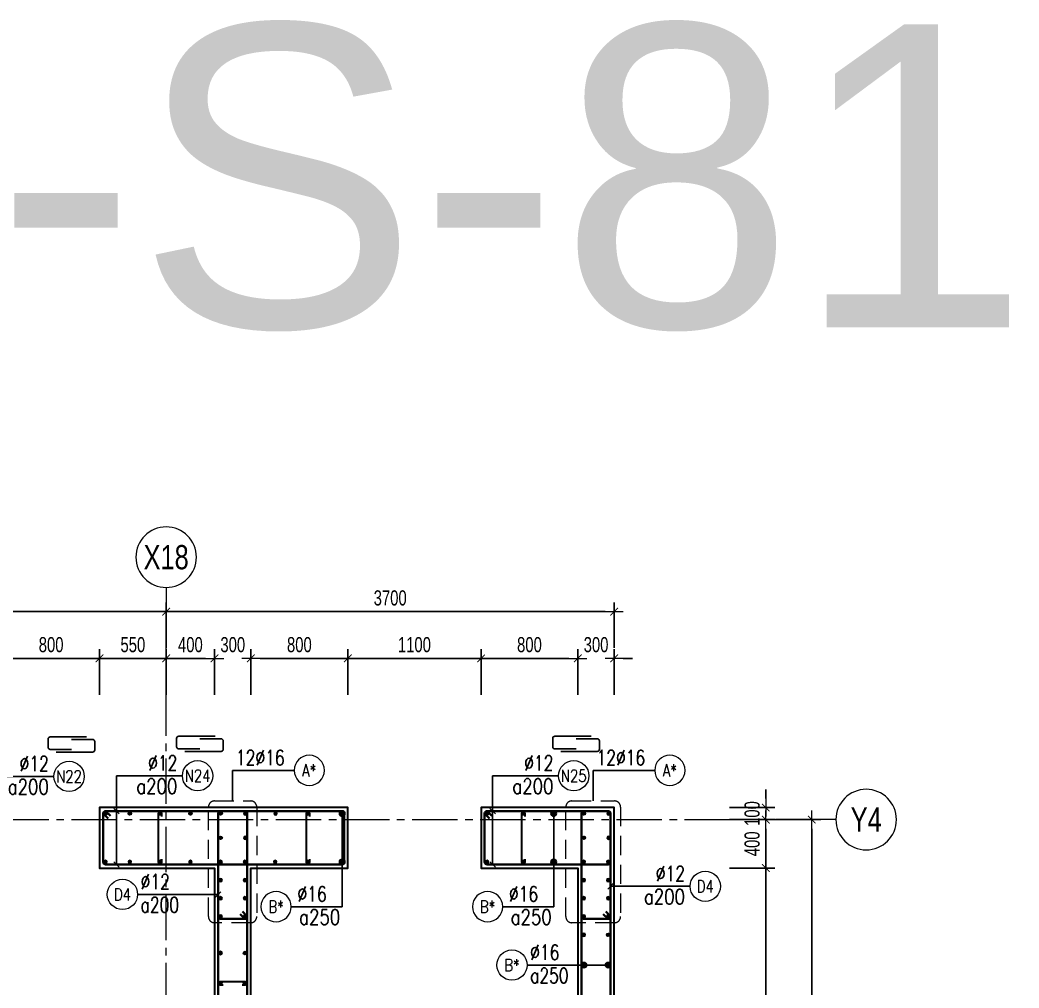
# Model space of a CAD drawing. Header units: millimetres. Extents: x 738475 to 1279438, y -34239 to 156422.
# Drawn here: x 1072451 to 1080701, y 32555 to 40550 of the extents above; entities that cross this region are included whole.
import ezdxf
from ezdxf.enums import TextEntityAlignment as Align

# ---------------------------------------------------------------- set-up
doc = ezdxf.new("R2010")
doc.units = ezdxf.units.MM
doc.header["$MEASUREMENT"] = 0
for name, pattern in [('HIDDEN2', [4.7625, 3.175, -1.5875]), ('HT_Dim Grid$0$CENTER2', [1.125, 0.75, -0.125, 0.125, -0.125]), ('HT_Grid$0$CENTER2', [1.125, 0.75, -0.125, 0.125, -0.125])]:
    doc.linetypes.add(name, pattern=pattern)
doc.layers.get('0').update_dxf_attribs({"lineweight": 20})
doc.layers.get('Defpoints').update_dxf_attribs({"color": 151, "lineweight": 9})
for name, color, linetype, lineweight in [('HT_Dim Grid$0$NDC_S_AXIS', 5, 'HT_Dim Grid$0$CENTER2', 13), ('HT_Dim Grid$0$NDC_S_SYMBOL', 1, 'Continuous', 15), ('HT_Dim Grid$0$NDC_S_TEXT SYMBOL', 7, 'Continuous', 20), ('HT_Grid$0$NDC_S_AXIS', 5, 'HT_Grid$0$CENTER2', 13), ('KC-LEADER', 153, 'Continuous', 18), ('KC-THEP', 6, 'Continuous', 40), ('NDC_S_DIM', 1, 'Continuous', 15), ('NDC_S_ENG TEXT', 2, 'Continuous', 20), ('NDC_S_HIDDEN', 8, 'HIDDEN2', 13), ('NDC_S_LEADER', 1, 'Continuous', 15), ('NDC_S_REBAR', 4, 'Continuous', 35), ('NDC_S_STIRRUP', 4, 'Continuous', 40), ('NDC_S_VN TEXT', 7, 'Continuous', 20), ('NDC_S_WALL', 6, 'Continuous', 35)]:
    doc.layers.add(name, color=color, linetype=linetype, lineweight=lineweight)
doc.layers.add('Leader', color=6, linetype='Continuous')
doc.layers.add('Ligature', color=1, linetype='Continuous')
doc.styles.add('HT_Dim Grid$0$NDC_ANNO', font='', dxfattribs={"width": 0.8})
doc.styles.add('NDC_DIM', font='', dxfattribs={"width": 0.75})
doc.styles.add('NDC_EN TXT', font='romans.shx', dxfattribs={"width": 0.8})
doc.styles.get("Standard").update_dxf_attribs({"font": 'arial.ttf'})
doc.styles.get('HT_Dim Grid$0$NDC_ANNO').set_extended_font_data('Dotum')
doc.styles.get('NDC_DIM').set_extended_font_data('Dotum')
doc.dimstyles.new('NDC_dim_30', dxfattribs={"dimscale": 30, "dimtxt": 2.5, "dimasz": 1.5, "dimexe": 1.5, "dimexo": 2.5, "dimgap": 1, "dimtad": 1, "dimdec": 0, "dimzin": 0, "dimdsep": 46, "dimtxsty": 'NDC_DIM', "dimblk": 'DIMMARK', "dimcen": 0.09, "dimdle": 1.2, "dimclrd": 1, "dimclre": 1, "dimclrt": 3, "dimadec": 0, "dimazin": 0, "dimtfac": 1, "dimtdec": 0, "dimtix": 1, "dimtofl": 0, "dimtmove": 0, "dimatfit": 3, "dimfxl": 6, "dimfxlon": 1, "dimtolj": 1, "dimtzin": 0, "dimarcsym": 0})
doc.dimstyles.new('NDC_dim_50', dxfattribs={"dimscale": 50, "dimtxt": 2.5, "dimasz": 1.5, "dimexe": 1.5, "dimexo": 2.5, "dimgap": 1, "dimtad": 1, "dimdec": 0, "dimzin": 0, "dimdsep": 46, "dimtxsty": 'NDC_DIM', "dimblk": 'DIMMARK', "dimcen": 0.09, "dimdle": 1.2, "dimclrd": 1, "dimclre": 1, "dimclrt": 3, "dimadec": 0, "dimazin": 0, "dimtfac": 1, "dimtdec": 0, "dimtix": 1, "dimtofl": 0, "dimtmove": 0, "dimatfit": 3, "dimfxl": 6, "dimfxlon": 1, "dimtolj": 1, "dimtzin": 0, "dimarcsym": 0})

# ---------------------------------------------------------------- blocks, each defined once
blk = doc.blocks.new('THEP')
at = {"layer": 'KC-LEADER', "color": 6}
blk.add_circle((0, 0), 14, dxfattribs=at)
at = {"layer": 'KC-THEP'}
for p, q in [((-14, 0), (14, 0)), ((9.9, 9.9), (-9.9, -9.9)), ((-9.9, 9.9), (9.9, -9.9)), ((0, 14), (0, -14))]:
    blk.add_line(p, q, dxfattribs=at)
blk = doc.blocks.new('DIMMARK')
at = {"layer": 'NDC_S_DIM', "color": 1}
blk.add_line((-1.5, 0), (1, 0), dxfattribs=at)
at = {"layer": 'NDC_S_DIM', "color": 2, "const_width": 0.1}
blk.add_lwpolyline([(-0.42, -0.42), (0.42, 0.42)], dxfattribs=at)
blk = doc.blocks.new('*U13')
blk.add_circle((-2.5, 0), 2.5)
at = {"layer": 'NDC_S_VN TEXT', "color": 3, "style": 'NDC_EN TXT', "width": 0.75}
blk.add_attdef('DK1', (0.5, 0.85), '', height=2.5, dxfattribs=at)
at = {"layer": 'NDC_S_VN TEXT', "color": 7, "style": 'NDC_EN TXT', "width": 0.8}
blk.add_attdef('SH2', text='', height=2, dxfattribs=at).set_placement((-2.5, 0), align=Align.MIDDLE)
blk = doc.blocks.new('*U10')
blk.add_circle((2.5, 0), 2.5)
at = {"layer": 'NDC_S_VN TEXT', "color": 3, "style": 'NDC_EN TXT'}
for tag, width, p in [('DK2', 0.75, (-0.85, 0.85)), ('KC2', 0.8, (-0.85, -2.97))]:
    blk.add_attdef(tag, text='', height=2.5, dxfattribs=dict(at, width=width)).set_placement(p, align=Align.RIGHT)
at = {"layer": 'NDC_S_VN TEXT', "color": 7, "style": 'NDC_EN TXT', "width": 0.8}
blk.add_attdef('SH3', text='', height=2, dxfattribs=at).set_placement((2.5, 0), align=Align.MIDDLE)
blk = doc.blocks.new('*U11')
blk.add_circle((-2.5, 0), 2.5)
at = {"layer": 'NDC_S_VN TEXT', "color": 3, "style": 'NDC_EN TXT', "width": 0.75}
for tag, p in [('DK1', (0.5, 0.85)), ('KC1', (0.5, -2.97))]:
    blk.add_attdef(tag, p, '', height=2.5, dxfattribs=at)
at = {"layer": 'NDC_S_VN TEXT', "color": 7, "style": 'NDC_EN TXT', "width": 0.8}
blk.add_attdef('SH2', text='', height=2, dxfattribs=at).set_placement((-2.5, 0), align=Align.MIDDLE)
blk = doc.blocks.new('*D829')
at = {"layer": 'Defpoints', "color": 0, "transparency": 16777216}
for p in [(1073658.2, 35663.8), (1073658.2, 34760.7), (1063069.3, 33966.5)]:
    blk.add_point(p, dxfattribs=at)
at = {"layer": 'NDC_S_DIM', "color": 1, "lineweight": -2, "transparency": 16777216}
for p, q in [((1063069.3, 35363.8), (1063069.3, 35738.8)), ((1073658.2, 35363.8), (1073658.2, 35738.8)), ((1063144.3, 35663.8), (1073583.2, 35663.8))]:
    blk.add_line(p, q, dxfattribs=at)
at = {"layer": 'NDC_S_DIM', "color": 1, "lineweight": -2, "transparency": 16777216, "xscale": 75, "yscale": 75, "zscale": 75, "rotation": 180}
blk.add_blockref('DIMMARK', (1063069.3, 35663.8), dxfattribs=at)
at = {"layer": 'NDC_S_DIM', "color": 1, "lineweight": -2, "transparency": 16777216, "xscale": 75, "yscale": 75, "zscale": 75}
blk.add_blockref('DIMMARK', (1073658.2, 35663.8), dxfattribs=at)
at = {"layer": 'NDC_S_DIM', "color": 3, "transparency": 16777216, "insert": (1068363.8, 35776.4), "char_height": 125, "attachment_point": 5, "style": 'NDC_DIM'}
blk.add_mtext('\\A1;10589', dxfattribs=at)
blk = doc.blocks.new('*D830')
at = {"layer": 'Defpoints', "color": 0, "transparency": 16777216}
for p in [(1077358.2, 34046.2), (1078610, 34046.2), (1077358.2, 33946.2)]:
    blk.add_point(p, dxfattribs=at)
at = {"layer": 'NDC_S_DIM', "color": 1, "lineweight": -2, "transparency": 16777216}
for p, q in [((1078610, 34121.2), (1078610, 34196.2)), ((1078310, 34046.2), (1078685, 34046.2)), ((1078310, 33946.2), (1078685, 33946.2)), ((1078610, 33871.2), (1078610, 33796.2))]:
    blk.add_line(p, q, dxfattribs=at)
at = {"layer": 'NDC_S_DIM', "color": 1, "lineweight": -2, "transparency": 16777216, "xscale": 75, "yscale": 75, "zscale": 75}
for p, rotation in [((1078610, 34046.2), 270), ((1078610, 33946.2), 90)]:
    blk.add_blockref('DIMMARK', p, dxfattribs=dict(at, rotation=rotation))
at = {"layer": 'NDC_S_DIM', "color": 3, "transparency": 16777216, "insert": (1078497.4, 33996.2), "char_height": 125, "attachment_point": 5, "rotation": 90, "style": 'NDC_DIM'}
blk.add_mtext('\\A1;100', dxfattribs=at)
blk = doc.blocks.new('*D831')
at = {"layer": 'Defpoints', "color": 0, "transparency": 16777216}
for p in [(1077358.2, 33946.2), (1078989.1, 33946.2), (1077358.2, 24946.2)]:
    blk.add_point(p, dxfattribs=at)
at = {"layer": 'NDC_S_DIM', "color": 1, "lineweight": -2, "transparency": 16777216}
for p, q in [((1078689.1, 33946.2), (1079064.1, 33946.2)), ((1078989.1, 25021.2), (1078989.1, 33871.2)), ((1078689.1, 24946.2), (1079064.1, 24946.2))]:
    blk.add_line(p, q, dxfattribs=at)
at = {"layer": 'NDC_S_DIM', "color": 1, "lineweight": -2, "transparency": 16777216, "xscale": 75, "yscale": 75, "zscale": 75}
for p, rotation in [((1078989.1, 33946.2), 90), ((1078989.1, 24946.2), 270)]:
    blk.add_blockref('DIMMARK', p, dxfattribs=dict(at, rotation=rotation))
at = {"layer": 'NDC_S_DIM', "color": 3, "transparency": 16777216, "insert": (1078876.5, 29446.2), "char_height": 125, "attachment_point": 5, "rotation": 90, "style": 'NDC_DIM'}
blk.add_mtext('\\A1;9000', dxfattribs=at)
blk = doc.blocks.new('A$C72321851')
at = {"layer": 'Ligature'}
for points in [[(-60.9, -129.3), (-60.9, 170.9, -0.414214), (-43.3, 188.5), (25.8, 188.5, -0.414214), (43.4, 170.9), (43.4, -4.3)], [(-39.7, -4.3), (-39.7, -179.5, 0.414214), (-22.1, -197.1), (47, -197.1, 0.414214), (64.6, -179.5), (64.6, 120.7)]]:
    blk.add_lwpolyline(points, format="xyb", dxfattribs=at)
blk = doc.blocks.new('*D837')
at = {"layer": 'Defpoints', "color": 0, "ltscale": 200, "transparency": 16777216}
for p in [(1073108.2, 35277.9), (1072308.2, 33546.2), (1073108.2, 33546.2)]:
    blk.add_point(p, dxfattribs=at)
at = {"layer": 'NDC_S_DIM', "color": 1, "lineweight": -2, "ltscale": 200, "transparency": 16777216}
for p, q in [((1072308.2, 34977.9), (1072308.2, 35352.9)), ((1073108.2, 34977.9), (1073108.2, 35352.9)), ((1072383.2, 35277.9), (1073033.2, 35277.9))]:
    blk.add_line(p, q, dxfattribs=at)
at = {"layer": 'NDC_S_DIM', "color": 1, "lineweight": -2, "ltscale": 200, "transparency": 16777216, "xscale": 75, "yscale": 75, "zscale": 75, "rotation": 180}
blk.add_blockref('DIMMARK', (1072308.2, 35277.9), dxfattribs=at)
at = {"layer": 'NDC_S_DIM', "color": 1, "lineweight": -2, "ltscale": 200, "transparency": 16777216, "xscale": 75, "yscale": 75, "zscale": 75}
blk.add_blockref('DIMMARK', (1073108.2, 35277.9), dxfattribs=at)
at = {"layer": 'NDC_S_DIM', "color": 3, "ltscale": 200, "transparency": 16777216, "insert": (1072708.2, 35390.5), "char_height": 125, "attachment_point": 5, "style": 'NDC_DIM'}
blk.add_mtext('\\A1;800', dxfattribs=at)
blk = doc.blocks.new('*D838')
at = {"layer": 'Defpoints', "color": 0, "ltscale": 200, "transparency": 16777216}
for p in [(1074358.2, 35277.9), (1074058.2, 33546.2), (1074358.2, 33546.2)]:
    blk.add_point(p, dxfattribs=at)
at = {"layer": 'NDC_S_DIM', "color": 1, "lineweight": -2, "ltscale": 200, "transparency": 16777216}
for p, q in [((1074058.2, 34977.9), (1074058.2, 35352.9)), ((1074358.2, 34977.9), (1074358.2, 35352.9)), ((1073983.2, 35277.9), (1073908.2, 35277.9)), ((1074433.2, 35277.9), (1074508.2, 35277.9))]:
    blk.add_line(p, q, dxfattribs=at)
at = {"layer": 'NDC_S_DIM', "color": 1, "lineweight": -2, "ltscale": 200, "transparency": 16777216, "xscale": 75, "yscale": 75, "zscale": 75}
blk.add_blockref('DIMMARK', (1074058.2, 35277.9), dxfattribs=at)
at = {"layer": 'NDC_S_DIM', "color": 1, "lineweight": -2, "ltscale": 200, "transparency": 16777216, "xscale": 75, "yscale": 75, "zscale": 75, "rotation": 180}
blk.add_blockref('DIMMARK', (1074358.2, 35277.9), dxfattribs=at)
at = {"layer": 'NDC_S_DIM', "color": 3, "ltscale": 200, "transparency": 16777216, "insert": (1074208.2, 35390.5), "char_height": 125, "attachment_point": 5, "style": 'NDC_DIM'}
blk.add_mtext('\\A1;300', dxfattribs=at)
blk = doc.blocks.new('*D839')
at = {"layer": 'Defpoints', "color": 0, "ltscale": 200, "transparency": 16777216}
for p in [(1075158.2, 35277.9), (1074358.2, 33546.2), (1075158.2, 33546.2)]:
    blk.add_point(p, dxfattribs=at)
at = {"layer": 'NDC_S_DIM', "color": 1, "lineweight": -2, "ltscale": 200, "transparency": 16777216}
for p, q in [((1074358.2, 34977.9), (1074358.2, 35352.9)), ((1075158.2, 34977.9), (1075158.2, 35352.9)), ((1074433.2, 35277.9), (1075083.2, 35277.9))]:
    blk.add_line(p, q, dxfattribs=at)
at = {"layer": 'NDC_S_DIM', "color": 1, "lineweight": -2, "ltscale": 200, "transparency": 16777216, "xscale": 75, "yscale": 75, "zscale": 75, "rotation": 180}
blk.add_blockref('DIMMARK', (1074358.2, 35277.9), dxfattribs=at)
at = {"layer": 'NDC_S_DIM', "color": 1, "lineweight": -2, "ltscale": 200, "transparency": 16777216, "xscale": 75, "yscale": 75, "zscale": 75}
blk.add_blockref('DIMMARK', (1075158.2, 35277.9), dxfattribs=at)
at = {"layer": 'NDC_S_DIM', "color": 3, "ltscale": 200, "transparency": 16777216, "insert": (1074758.2, 35390.5), "char_height": 125, "attachment_point": 5, "style": 'NDC_DIM'}
blk.add_mtext('\\A1;800', dxfattribs=at)
blk = doc.blocks.new('*D840')
at = {"layer": 'Defpoints', "color": 0, "ltscale": 200, "transparency": 16777216}
for p in [(1076258.2, 35277.9), (1075158.2, 33546.2), (1076258.2, 33546.2)]:
    blk.add_point(p, dxfattribs=at)
at = {"layer": 'NDC_S_DIM', "color": 1, "lineweight": -2, "ltscale": 200, "transparency": 16777216}
for p, q in [((1075158.2, 34977.9), (1075158.2, 35352.9)), ((1076258.2, 34977.9), (1076258.2, 35352.9)), ((1075233.2, 35277.9), (1076183.2, 35277.9))]:
    blk.add_line(p, q, dxfattribs=at)
at = {"layer": 'NDC_S_DIM', "color": 1, "lineweight": -2, "ltscale": 200, "transparency": 16777216, "xscale": 75, "yscale": 75, "zscale": 75, "rotation": 180}
blk.add_blockref('DIMMARK', (1075158.2, 35277.9), dxfattribs=at)
at = {"layer": 'NDC_S_DIM', "color": 1, "lineweight": -2, "ltscale": 200, "transparency": 16777216, "xscale": 75, "yscale": 75, "zscale": 75}
blk.add_blockref('DIMMARK', (1076258.2, 35277.9), dxfattribs=at)
at = {"layer": 'NDC_S_DIM', "color": 3, "ltscale": 200, "transparency": 16777216, "insert": (1075708.2, 35390.5), "char_height": 125, "attachment_point": 5, "style": 'NDC_DIM'}
blk.add_mtext('\\A1;1100', dxfattribs=at)
blk = doc.blocks.new('*D841')
at = {"layer": 'Defpoints', "color": 0, "ltscale": 200, "transparency": 16777216}
for p in [(1077058.2, 35277.9), (1076258.2, 33546.2), (1077058.2, 33546.2)]:
    blk.add_point(p, dxfattribs=at)
at = {"layer": 'NDC_S_DIM', "color": 1, "lineweight": -2, "ltscale": 200, "transparency": 16777216}
for p, q in [((1076258.2, 34977.9), (1076258.2, 35352.9)), ((1077058.2, 34977.9), (1077058.2, 35352.9)), ((1076333.2, 35277.9), (1076983.2, 35277.9))]:
    blk.add_line(p, q, dxfattribs=at)
at = {"layer": 'NDC_S_DIM', "color": 1, "lineweight": -2, "ltscale": 200, "transparency": 16777216, "xscale": 75, "yscale": 75, "zscale": 75, "rotation": 180}
blk.add_blockref('DIMMARK', (1076258.2, 35277.9), dxfattribs=at)
at = {"layer": 'NDC_S_DIM', "color": 1, "lineweight": -2, "ltscale": 200, "transparency": 16777216, "xscale": 75, "yscale": 75, "zscale": 75}
blk.add_blockref('DIMMARK', (1077058.2, 35277.9), dxfattribs=at)
at = {"layer": 'NDC_S_DIM', "color": 3, "ltscale": 200, "transparency": 16777216, "insert": (1076658.2, 35390.5), "char_height": 125, "attachment_point": 5, "style": 'NDC_DIM'}
blk.add_mtext('\\A1;800', dxfattribs=at)
blk = doc.blocks.new('*D842')
at = {"layer": 'Defpoints', "color": 0, "ltscale": 200, "transparency": 16777216}
for p in [(1077358.2, 35277.9), (1077058.2, 33546.2), (1077358.2, 33546.2)]:
    blk.add_point(p, dxfattribs=at)
at = {"layer": 'NDC_S_DIM', "color": 1, "lineweight": -2, "ltscale": 200, "transparency": 16777216}
for p, q in [((1077058.2, 34977.9), (1077058.2, 35352.9)), ((1077358.2, 34977.9), (1077358.2, 35352.9)), ((1076983.2, 35277.9), (1076908.2, 35277.9)), ((1077433.2, 35277.9), (1077508.2, 35277.9))]:
    blk.add_line(p, q, dxfattribs=at)
at = {"layer": 'NDC_S_DIM', "color": 1, "lineweight": -2, "ltscale": 200, "transparency": 16777216, "xscale": 75, "yscale": 75, "zscale": 75}
blk.add_blockref('DIMMARK', (1077058.2, 35277.9), dxfattribs=at)
at = {"layer": 'NDC_S_DIM', "color": 1, "lineweight": -2, "ltscale": 200, "transparency": 16777216, "xscale": 75, "yscale": 75, "zscale": 75, "rotation": 180}
blk.add_blockref('DIMMARK', (1077358.2, 35277.9), dxfattribs=at)
at = {"layer": 'NDC_S_DIM', "color": 3, "ltscale": 200, "transparency": 16777216, "insert": (1077208.2, 35390.5), "char_height": 125, "attachment_point": 5, "style": 'NDC_DIM'}
blk.add_mtext('\\A1;300', dxfattribs=at)
blk = doc.blocks.new('*U20')
at = {"layer": 'HT_Dim Grid$0$NDC_S_SYMBOL'}
blk.add_line((5, 0), (9, 0), dxfattribs=at)
blk.add_circle((0, 0), 5, dxfattribs=at)
at = {"layer": 'HT_Dim Grid$0$NDC_S_TEXT SYMBOL', "color": 7, "style": 'HT_Dim Grid$0$NDC_ANNO', "width": 0.8}
blk.add_attdef('GRID', text='', height=4, rotation=270, dxfattribs=at).set_placement((0, 0), align=Align.MIDDLE)
blk = doc.blocks.new('*D851')
at = {"layer": 'Defpoints', "color": 0, "ltscale": 200, "transparency": 16777216}
for p in [(1077358.2, 33946.2), (1077058.2, 33546.2), (1078610, 33546.2)]:
    blk.add_point(p, dxfattribs=at)
at = {"layer": 'NDC_S_DIM', "color": 1, "lineweight": -2, "ltscale": 200, "transparency": 16777216}
for p, q in [((1078310, 33946.2), (1078685, 33946.2)), ((1078610, 33871.2), (1078610, 33621.2)), ((1078310, 33546.2), (1078685, 33546.2))]:
    blk.add_line(p, q, dxfattribs=at)
at = {"layer": 'NDC_S_DIM', "color": 1, "lineweight": -2, "ltscale": 200, "transparency": 16777216, "xscale": 75, "yscale": 75, "zscale": 75}
for p, rotation in [((1078610, 33946.2), 90), ((1078610, 33546.2), 270)]:
    blk.add_blockref('DIMMARK', p, dxfattribs=dict(at, rotation=rotation))
at = {"layer": 'NDC_S_DIM', "color": 3, "ltscale": 200, "transparency": 16777216, "insert": (1078497.4, 33746.2), "char_height": 125, "attachment_point": 5, "rotation": 90, "style": 'NDC_DIM'}
blk.add_mtext('\\A1;400', dxfattribs=at)
blk = doc.blocks.new('*D852')
at = {"layer": 'Defpoints', "color": 0, "ltscale": 200, "transparency": 16777216}
for p in [(1077058.2, 33546.2), (1077058.2, 31046.2), (1078610, 31046.2)]:
    blk.add_point(p, dxfattribs=at)
at = {"layer": 'NDC_S_DIM', "color": 1, "lineweight": -2, "ltscale": 200, "transparency": 16777216}
for p, q in [((1078310, 33546.2), (1078685, 33546.2)), ((1078610, 33471.2), (1078610, 31121.2)), ((1078310, 31046.2), (1078685, 31046.2))]:
    blk.add_line(p, q, dxfattribs=at)
at = {"layer": 'NDC_S_DIM', "color": 1, "lineweight": -2, "ltscale": 200, "transparency": 16777216, "xscale": 75, "yscale": 75, "zscale": 75}
for p, rotation in [((1078610, 33546.2), 90), ((1078610, 31046.2), 270)]:
    blk.add_blockref('DIMMARK', p, dxfattribs=dict(at, rotation=rotation))
at = {"layer": 'NDC_S_DIM', "color": 3, "ltscale": 200, "transparency": 16777216, "insert": (1078497.4, 32296.2), "char_height": 125, "attachment_point": 5, "rotation": 90, "style": 'NDC_DIM'}
blk.add_mtext('\\A1;2500', dxfattribs=at)
blk = doc.blocks.new('*U19')
at = {"layer": 'HT_Dim Grid$0$NDC_S_SYMBOL'}
blk.add_line((0, 5), (0, 9), dxfattribs=at)
blk.add_circle((0, 0), 5, dxfattribs=at)
at = {"layer": 'HT_Dim Grid$0$NDC_S_TEXT SYMBOL', "color": 7, "style": 'HT_Dim Grid$0$NDC_ANNO', "width": 0.8}
blk.add_attdef('GRID', text='', height=4, dxfattribs=at).set_placement((0, 0), align=Align.MIDDLE)
blk = doc.blocks.new('*D857')
at = {"layer": 'Defpoints', "color": 0, "ltscale": 200, "transparency": 16777216}
for p in [(1077358.2, 35663.8), (1073658.2, 34760.7), (1077358.2, 33880.2)]:
    blk.add_point(p, dxfattribs=at)
at = {"layer": 'NDC_S_DIM', "color": 1, "lineweight": -2, "ltscale": 200, "transparency": 16777216}
for p, q in [((1073658.2, 35363.8), (1073658.2, 35738.8)), ((1077358.2, 35363.8), (1077358.2, 35738.8)), ((1073733.2, 35663.8), (1077283.2, 35663.8))]:
    blk.add_line(p, q, dxfattribs=at)
at = {"layer": 'NDC_S_DIM', "color": 1, "lineweight": -2, "ltscale": 200, "transparency": 16777216, "xscale": 75, "yscale": 75, "zscale": 75, "rotation": 180}
blk.add_blockref('DIMMARK', (1073658.2, 35663.8), dxfattribs=at)
at = {"layer": 'NDC_S_DIM', "color": 1, "lineweight": -2, "ltscale": 200, "transparency": 16777216, "xscale": 75, "yscale": 75, "zscale": 75}
blk.add_blockref('DIMMARK', (1077358.2, 35663.8), dxfattribs=at)
at = {"layer": 'NDC_S_DIM', "color": 3, "ltscale": 200, "transparency": 16777216, "insert": (1075508.2, 35776.4), "char_height": 125, "attachment_point": 5, "style": 'NDC_DIM'}
blk.add_mtext('\\A1;3700', dxfattribs=at)
blk = doc.blocks.new('*D858')
at = {"layer": 'Defpoints', "color": 0, "ltscale": 200, "transparency": 16777216}
for p in [(1073658.2, 35277.9), (1073658.2, 34760.7), (1073108.2, 33546.2)]:
    blk.add_point(p, dxfattribs=at)
at = {"layer": 'NDC_S_DIM', "color": 1, "lineweight": -2, "ltscale": 200, "transparency": 16777216}
for p, q in [((1073108.2, 34977.9), (1073108.2, 35352.9)), ((1073658.2, 34977.9), (1073658.2, 35352.9)), ((1073183.2, 35277.9), (1073583.2, 35277.9))]:
    blk.add_line(p, q, dxfattribs=at)
at = {"layer": 'NDC_S_DIM', "color": 1, "lineweight": -2, "ltscale": 200, "transparency": 16777216, "xscale": 75, "yscale": 75, "zscale": 75, "rotation": 180}
blk.add_blockref('DIMMARK', (1073108.2, 35277.9), dxfattribs=at)
at = {"layer": 'NDC_S_DIM', "color": 1, "lineweight": -2, "ltscale": 200, "transparency": 16777216, "xscale": 75, "yscale": 75, "zscale": 75}
blk.add_blockref('DIMMARK', (1073658.2, 35277.9), dxfattribs=at)
at = {"layer": 'NDC_S_DIM', "color": 3, "ltscale": 200, "transparency": 16777216, "insert": (1073383.2, 35390.5), "char_height": 125, "attachment_point": 5, "style": 'NDC_DIM'}
blk.add_mtext('\\A1;550', dxfattribs=at)
blk = doc.blocks.new('*D859')
at = {"layer": 'Defpoints', "color": 0, "ltscale": 200, "transparency": 16777216}
for p in [(1074058.2, 35277.9), (1074058.2, 34985.2), (1073658.2, 34760.7)]:
    blk.add_point(p, dxfattribs=at)
at = {"layer": 'NDC_S_DIM', "color": 1, "lineweight": -2, "ltscale": 200, "transparency": 16777216}
for p, q in [((1073658.2, 34977.9), (1073658.2, 35352.9)), ((1074058.2, 35110.2), (1074058.2, 35352.9)), ((1073733.2, 35277.9), (1073983.2, 35277.9))]:
    blk.add_line(p, q, dxfattribs=at)
at = {"layer": 'NDC_S_DIM', "color": 1, "lineweight": -2, "ltscale": 200, "transparency": 16777216, "xscale": 75, "yscale": 75, "zscale": 75, "rotation": 180}
blk.add_blockref('DIMMARK', (1073658.2, 35277.9), dxfattribs=at)
at = {"layer": 'NDC_S_DIM', "color": 1, "lineweight": -2, "ltscale": 200, "transparency": 16777216, "xscale": 75, "yscale": 75, "zscale": 75}
blk.add_blockref('DIMMARK', (1074058.2, 35277.9), dxfattribs=at)
at = {"layer": 'NDC_S_DIM', "color": 3, "ltscale": 200, "transparency": 16777216, "insert": (1073858.2, 35390.5), "char_height": 125, "attachment_point": 5, "style": 'NDC_DIM'}
blk.add_mtext('\\A1;400', dxfattribs=at)

msp = doc.modelspace()

# ---------------------------------------------------------------- linework, layer by layer
at = {"layer": 'HT_Grid$0$NDC_S_AXIS', "ltscale": 500}
for p, q in [((1073658.224, 23387.674), (1073658.224, 35663.788)), ((1061064.426, 33946.245), (1078989.134, 33946.245))]:
    msp.add_line(p, q, dxfattribs=at)
at = {"layer": 'NDC_S_HIDDEN', "ltscale": 50}
for points in [[(1074057.064, 34100.073), (1074356.664, 34100.073, -0.41421356), (1074406.664, 34050.073), (1074406.664, 33144.847, -0.41421356), (1074356.664, 33094.847), (1074057.064, 33094.847, -0.41421356), (1074007.064, 33144.847), (1074007.064, 34050.073, -0.41421356)], [(1077008.224, 34100.073), (1077360.876, 34100.073, -0.41421356), (1077410.876, 34050.073), (1077410.876, 33144.847, -0.41421356), (1077360.876, 33094.847), (1077008.224, 33094.847, -0.41421356), (1076958.224, 33144.847), (1076958.224, 34050.073, -0.41421356)]]:
    msp.add_lwpolyline(points, format="xyb", close=True, dxfattribs=at)
at = {"layer": 'NDC_S_REBAR'}
for points in [[(1073622.914, 33970.7), (1073622.914, 33995.7, 1), (1073592.914, 33995.7), (1073592.914, 33595.7, 1), (1073622.914, 33595.7), (1073622.914, 33620.7)], [(1074843.84, 33970.7), (1074843.84, 33995.7, 1), (1074813.84, 33995.7), (1074813.84, 33595.7, 1), (1074843.84, 33595.7), (1074843.84, 33620.7)], [(1076622.914, 33970.7), (1076622.914, 33995.7, 1), (1076592.914, 33995.7), (1076592.914, 33595.7, 1), (1076622.914, 33595.7), (1076622.914, 33620.7)], [(1074129.651, 32579.699), (1074104.651, 32579.699, -1), (1074104.651, 32609.699), (1074311.675, 32609.699, -1), (1074311.675, 32579.699), (1074286.675, 32579.699)]]:
    msp.add_lwpolyline(points, format="xyb", dxfattribs=at)
at = {"layer": 'NDC_S_STIRRUP'}
for points in [[(1073198.224, 33976.245), (1073158.224, 34016.245, 0.41421356), (1073138.224, 33996.245), (1073138.224, 33596.245, 0.41421356), (1073158.224, 33576.245), (1075108.224, 33576.245, 0.41421356), (1075128.224, 33596.245), (1075128.224, 33996.245, 0.41421356), (1075108.224, 34016.245), (1073158.224, 34016.245, 0.41421356), (1073138.224, 33996.245), (1073178.224, 33956.245)], [(1074288.224, 24936.245), (1074328.224, 24896.245, -0.41421356), (1074308.224, 24876.245), (1074108.224, 24876.245, -0.41421356), (1074088.224, 24896.245), (1074088.224, 33996.245, -0.41421356), (1074108.224, 34016.245), (1074308.224, 34016.245, -0.41421356), (1074328.224, 33996.245), (1074328.224, 24896.245, -0.41421356), (1074308.224, 24876.245), (1074268.224, 24916.245)], [(1074288.335, 33186.245), (1074328.335, 33146.245, -0.41421356), (1074308.335, 33126.245), (1074108.335, 33126.245, -0.41421356), (1074088.335, 33146.245), (1074088.224, 33996.245, -0.41421356), (1074108.224, 34016.245), (1074308.224, 34016.245, -0.41421356), (1074328.224, 33996.245), (1074328.335, 33146.245, -0.41421356), (1074308.335, 33126.245), (1074268.335, 33166.245)], [(1076348.224, 33976.245), (1076308.224, 34016.245, 0.41421356), (1076288.224, 33996.245), (1076288.224, 33596.245, 0.41421356), (1076308.224, 33576.245), (1077308.224, 33576.245, 0.41421356), (1077328.224, 33596.245), (1077328.224, 33996.245, 0.41421356), (1077308.224, 34016.245), (1076308.224, 34016.245, 0.41421356), (1076288.224, 33996.245), (1076328.224, 33956.245)], [(1077288.224, 30186.245), (1077328.224, 30146.245, -0.41421356), (1077308.224, 30126.245), (1077108.224, 30126.245, -0.41421356), (1077088.224, 30146.245), (1077088.224, 33996.245, -0.41421356), (1077108.224, 34016.245), (1077308.224, 34016.245, -0.41421356), (1077328.224, 33996.245), (1077328.224, 30146.245, -0.41421356), (1077308.224, 30126.245), (1077268.224, 30166.245)], [(1077288.335, 33186.245), (1077328.335, 33146.245, -0.41421356), (1077308.335, 33126.245), (1077108.335, 33126.245, -0.41421356), (1077088.335, 33146.245), (1077088.224, 33996.245, -0.41421356), (1077108.224, 34016.245), (1077308.224, 34016.245, -0.41421356), (1077328.224, 33996.245), (1077328.335, 33146.245, -0.41421356), (1077308.335, 33126.245), (1077268.335, 33166.245)]]:
    msp.add_lwpolyline(points, format="xyb", dxfattribs=at)
at = {"layer": 'NDC_S_WALL'}
msp.add_lwpolyline([(1069758.224, 24846.245), (1077358.224, 24846.245), (1077358.224, 25996.245), (1077058.224, 25996.245), (1077058.224, 25346.245), (1074358.224, 25346.245), (1074358.224, 30746.245), (1077058.224, 30746.245), (1077058.224, 30096.245), (1077358.224, 30096.245), (1077358.224, 34046.245), (1076258.224, 34046.245), (1076258.224, 33546.245), (1077058.224, 33546.245), (1077058.224, 31046.245), (1074358.224, 31046.245), (1074358.224, 33546.245), (1075158.224, 33546.245), (1075158.224, 34046.245), (1073108.224, 34046.245), (1073108.224, 33546.245), (1074058.224, 33546.245), (1074058.224, 31646.245), (1071258.224, 31646.245)], dxfattribs=at)

# ---------------------------------------------------------------- block references
at = {"layer": 'HT_Dim Grid$0$NDC_S_AXIS'}
ref = msp.add_blockref('*U19', (1073658.224, 36113.788), dxfattribs=dict(at, xscale=-50, yscale=50, zscale=50, rotation=180))
ref.add_attrib('GRID', 'X18', dxfattribs={"layer": 'HT_Dim Grid$0$NDC_S_TEXT SYMBOL', "color": 7, "height": 200, "style": 'HT_Dim Grid$0$NDC_ANNO', "width": 0.8}).set_placement((1073658.224, 36113.788), align=Align.MIDDLE)
ref = msp.add_blockref('*U20', (1079439.134, 33946.245), dxfattribs=dict(at, xscale=-50, yscale=50, zscale=50))
ref.add_attrib('GRID', 'Y4', dxfattribs={"layer": 'HT_Dim Grid$0$NDC_S_TEXT SYMBOL', "color": 7, "height": 200, "style": 'HT_Dim Grid$0$NDC_ANNO', "width": 0.8}).set_placement((1079439.134, 33946.245), align=Align.MIDDLE)
at = {"layer": 'KC-THEP'}
for p, rotation in [((1073158.224, 33996.245), 9.668564436380946), ((1073358.224, 33996.245), 9.668564436380946), ((1073608.224, 33996.245), 9.668564436380946), ((1073858.224, 33996.245), 9.668564436380946), ((1074108.224, 33996.245), 9.668564436380946), ((1076308.224, 33996.245), 9.668564436380946), ((1076608.224, 33996.245), 9.668564436380946), ((1076858.224, 33996.245), 9.668564436380946), ((1077108.224, 33996.245), 9.668564436380946), ((1074108.224, 33795.854), 9.668564436380946), ((1077108.224, 33796.245), 9.668564436380946), ((1077308.196, 32994.398), 9.66856443638095), ((1074308.196, 32844.398), 9.66856443638095), ((1077308.196, 32744.398), 9.66856443638095), ((1074308.196, 32594.398), 9.66856443638095)]:
    msp.add_blockref('THEP', p, dxfattribs=dict(at, rotation=rotation))
at = {"layer": 'KC-THEP', "xscale": -1, "rotation": 170.331435563619}
for p in [(1074311.736, 33996.245), (1074561.736, 33996.245), (1074829.151, 33996.245), (1075111.736, 33996.245), (1077311.736, 33996.245), (1074311.736, 33795.854), (1077311.736, 33796.245), (1073158.224, 33596.245), (1073358.224, 33596.245), (1073608.224, 33596.245), (1073858.224, 33596.245), (1074108.224, 33596.245), (1074308.224, 33596.245), (1074558.224, 33596.245), (1074825.639, 33596.245), (1075108.224, 33596.245), (1076308.224, 33596.245), (1076608.224, 33596.245), (1076858.224, 33596.245), (1077108.224, 33596.245), (1077308.224, 33596.245), (1074108.224, 33446.245), (1074308.224, 33446.245), (1077108.224, 33446.245), (1077308.224, 33446.245), (1074108.224, 33296.245), (1074308.224, 33296.245), (1077108.224, 33296.245), (1077308.224, 33296.245), (1074108.224, 33146.245), (1074308.224, 33146.245), (1077108.224, 33146.245), (1077308.224, 33146.245), (1077108.224, 32994.699), (1074108.224, 32844.699), (1077108.224, 32744.699), (1074108.224, 32594.699)]:
    msp.add_blockref('THEP', p, dxfattribs=at)
at = {"layer": 'Leader', "xscale": -1, "rotation": 270.0000000000001}
for p in [(1072880.033, 34565.072), (1073941.407, 34570.206), (1077047.373, 34570.206)]:
    msp.add_blockref('A$C72321851', p, dxfattribs=at)
at = {"layer": 'NDC_S_VN TEXT'}
ref = msp.add_blockref('*U13', (1074715.098, 34352.795), dxfattribs=dict(at, xscale=-50, yscale=50, zscale=50))
ref.add_attrib('SH2', 'A*', dxfattribs={"color": 7, "height": 100, "style": 'NDC_EN TXT', "width": 0.8}).set_placement((1074840.098, 34352.795), align=Align.MIDDLE)
ref.add_attrib('DK1', '12%%C16', (1074234.741, 34395.07), dxfattribs={"color": 3, "height": 125, "style": 'NDC_EN TXT', "width": 0.75})
ref = msp.add_blockref('*U13', (1077692.785, 34352.795), dxfattribs=dict(at, xscale=-50, yscale=50, zscale=50))
ref.add_attrib('SH2', 'A*', dxfattribs={"color": 7, "height": 100, "style": 'NDC_EN TXT', "width": 0.8}).set_placement((1077817.785, 34352.795), align=Align.MIDDLE)
ref.add_attrib('DK1', '12%%C16', (1077212.427, 34395.07), dxfattribs={"color": 3, "height": 125, "style": 'NDC_EN TXT', "width": 0.75})
at = {"layer": 'NDC_S_VN TEXT', "xscale": 50, "yscale": 50, "zscale": 50}
for name, p, values in [('*U10', (1072731.454, 34303.02), {'SH3': 'N22', 'DK2': '%%C12', 'KC2': 'a200'}), ('*U10', (1073792.829, 34308.154), {'SH3': 'N24', 'DK2': '%%C12', 'KC2': 'a200'}), ('*U10', (1076898.795, 34308.154), {'SH3': 'N25', 'DK2': '%%C12', 'KC2': 'a200'}), ('*U11', (1073422.374, 33328.388), {'SH2': 'D4', 'DK1': '%%C12', 'KC1': 'a200'}), ('*U10', (1077984.978, 33395.129), {'SH3': 'D4', 'DK2': '%%C12', 'KC2': 'a200'}), ('*U11', (1076638.98, 32744.488), {'SH2': 'B*', 'DK1': '%%C16', 'KC1': 'a250'})]:
    msp.add_blockref(name, p, dxfattribs=at).add_auto_attribs(values)
at = {"layer": 'NDC_S_VN TEXT'}
ref = msp.add_blockref('*U10', (1074691.125, 33227.002), dxfattribs=dict(at, xscale=-50, yscale=50, zscale=50))
ref.add_attrib('SH3', 'B*', dxfattribs={"color": 7, "height": 100, "style": 'NDC_EN TXT', "width": 0.8}).set_placement((1074566.125, 33227.002), align=Align.MIDDLE)
ref.add_attrib('DK2', '%%C16', dxfattribs={"color": 3, "height": 125, "style": 'NDC_EN TXT', "width": 0.75}).set_placement((1074983.625, 33269.277), align=Align.RIGHT)
ref.add_attrib('KC2', 'a250', dxfattribs={"color": 3, "height": 125, "style": 'NDC_EN TXT', "width": 0.8}).set_placement((1075095.53, 33078.375), align=Align.RIGHT)
ref = msp.add_blockref('*U10', (1076437.613, 33227.002), dxfattribs=dict(at, xscale=-50, yscale=50, zscale=50))
ref.add_attrib('SH3', 'B*', dxfattribs={"color": 7, "height": 100, "style": 'NDC_EN TXT', "width": 0.8}).set_placement((1076312.613, 33227.002), align=Align.MIDDLE)
ref.add_attrib('DK2', '%%C16', dxfattribs={"color": 3, "height": 125, "style": 'NDC_EN TXT', "width": 0.75}).set_placement((1076730.113, 33269.277), align=Align.RIGHT)
ref.add_attrib('KC2', 'a250', dxfattribs={"color": 3, "height": 125, "style": 'NDC_EN TXT', "width": 0.8}).set_placement((1076842.017, 33078.375), align=Align.RIGHT)

# ---------------------------------------------------------------- texts
at = {"layer": 'NDC_S_ENG TEXT'}
msp.add_text('PD-S-81.10', height=2500, dxfattribs=at).set_placement((1067398.317, 38013.219))

# ---------------------------------------------------------------- dimensions: what is measured, and where the dimension line sits
at = {"layer": 'NDC_S_DIM'}
dim = msp.add_linear_dim(base=(1073658.224, 35663.788), p1=(1063069.313, 33966.517), p2=(1073658.224, 34760.729), dimstyle='NDC_dim_50', dxfattribs=at)
dim.commit()
dim.dimension.update_dxf_attribs({"geometry": '*D829', "text_midpoint": (1068363.769, 35776.373)})
at = {"layer": 'NDC_S_DIM', "ltscale": 200}
for base, p1, p2, picture, middle in [((1077358.224, 35663.788), (1073658.224, 34760.729), (1077358.224, 33880.236), '*D857', (1075508.224, 35776.373)), ((1073108.224, 35277.92), (1072308.224, 33546.245), (1073108.224, 33546.245), '*D837', (1072708.224, 35390.505)), ((1073658.224, 35277.92), (1073108.224, 33546.245), (1073658.224, 34760.729), '*D858', (1073383.224, 35390.505)), ((1074058.224, 35277.92), (1073658.224, 34760.729), (1074058.224, 34985.17), '*D859', (1073858.224, 35390.505)), ((1074358.224, 35277.92), (1074058.224, 33546.245), (1074358.224, 33546.245), '*D838', (1074208.224, 35390.505)), ((1075158.224, 35277.92), (1074358.224, 33546.245), (1075158.224, 33546.245), '*D839', (1074758.224, 35390.505)), ((1076258.224, 35277.92), (1075158.224, 33546.245), (1076258.224, 33546.245), '*D840', (1075708.224, 35390.505)), ((1077058.224, 35277.92), (1076258.224, 33546.245), (1077058.224, 33546.245), '*D841', (1076658.224, 35390.505)), ((1077358.224, 35277.92), (1077058.224, 33546.245), (1077358.224, 33546.245), '*D842', (1077208.224, 35390.505))]:
    dim = msp.add_linear_dim(base=base, p1=p1, p2=p2, dimstyle='NDC_dim_50', override={"dimtmove": 1}, dxfattribs=at)
    dim.commit()
    dim.dimension.update_dxf_attribs({"geometry": picture, "text_midpoint": middle})
at = {"layer": 'NDC_S_DIM'}
dim = msp.add_linear_dim(base=(1078610.023, 34046.245), p1=(1077358.224, 33946.245), p2=(1077358.224, 34046.245), angle=90, dimstyle='NDC_dim_50', override={"dimtmove": 1}, dxfattribs=at)
dim.commit()
dim.dimension.update_dxf_attribs({"geometry": '*D830', "text_midpoint": (1078497.438, 33996.245)})
at = {"layer": 'NDC_S_DIM', "ltscale": 200}
for base, p1, p2, picture, middle in [((1078610.023, 33546.245), (1077358.224, 33946.245), (1077058.224, 33546.245), '*D851', (1078497.438, 33746.245)), ((1078610.023, 31046.245), (1077058.224, 33546.245), (1077058.224, 31046.245), '*D852', (1078497.438, 32296.245))]:
    dim = msp.add_linear_dim(base=base, p1=p1, p2=p2, angle=90, dimstyle='NDC_dim_50', override={"dimtmove": 1}, dxfattribs=at)
    dim.commit()
    dim.dimension.update_dxf_attribs({"geometry": picture, "text_midpoint": middle})
at = {"layer": 'NDC_S_DIM'}
dim = msp.add_linear_dim(base=(1078989.134, 33946.245), p1=(1077358.224, 24946.245), p2=(1077358.224, 33946.245), angle=90, dimstyle='NDC_dim_50', dxfattribs=at)
dim.commit()
dim.dimension.update_dxf_attribs({"geometry": '*D831', "text_midpoint": (1078876.549, 29446.245)})

# ---------------------------------------------------------------- leaders
at = {"layer": 'NDC_S_LEADER'}
for points, override in [([(1074206.864, 34100.073), (1074206.864, 34352.795), (1074715.098, 34352.795)], {"dimtad": 0}), ([(1077184.55, 34100.073), (1077184.55, 34352.795), (1077692.785, 34352.795)], {"dimtad": 0}), ([(1072186.716, 33571.111), (1072186.716, 34302.839), (1072731.454, 34302.839)], {"dimtad": 0, "dimldrblk": 'Oblique'}), ([(1072186.716, 34011.111), (1072186.716, 34302.839), (1072731.454, 34302.839)], {"dimtad": 0, "dimldrblk": 'Oblique'}), ([(1073248.09, 33576.245), (1073248.09, 34307.973), (1073792.829, 34307.973)], {"dimtad": 0, "dimldrblk": 'Oblique'}), ([(1073248.09, 34016.245), (1073248.09, 34307.973), (1073792.829, 34307.973)], {"dimtad": 0, "dimldrblk": 'Oblique'}), ([(1076354.056, 33576.245), (1076354.056, 34307.973), (1076898.795, 34307.973)], {"dimtad": 0, "dimldrblk": 'Oblique'}), ([(1076354.056, 34016.245), (1076354.056, 34307.973), (1076898.795, 34307.973)], {"dimtad": 0, "dimldrblk": 'Oblique'}), ([(1075111.736, 33996.714), (1075111.736, 33226.821), (1074691.125, 33226.821)], {"dimgap": 1, "dimtad": 0, "dimldrblk": 'Origin'}), ([(1076858.224, 33996.714), (1076858.224, 33226.821), (1076437.613, 33226.821)], {"dimgap": 1, "dimtad": 0, "dimldrblk": 'Origin'}), ([(1075111.736, 33596.714), (1075111.736, 33226.821), (1074691.125, 33226.821)], {"dimgap": 1, "dimtad": 0, "dimldrblk": 'Origin'}), ([(1076858.224, 33596.714), (1076858.224, 33226.821), (1076437.613, 33226.821)], {"dimgap": 1, "dimtad": 0, "dimldrblk": 'Origin'}), ([(1077328.224, 33395.129), (1077984.978, 33395.129)], {"dimtad": 0, "dimldrblk": 'Oblique'}), ([(1074088.311, 33328.388), (1073420.3, 33328.388)], {"dimtad": 0, "dimldrblk": 'Oblique'}), ([(1077307.899, 32744.788), (1076638.98, 32744.488)], {"dimtad": 0, "dimldrblk": 'Origin'}), ([(1077107.927, 32744.488), (1076638.98, 32744.488)], {"dimtad": 0, "dimldrblk": 'Origin'})]:
    msp.add_leader(points, dimstyle='NDC_dim_30', override=override, dxfattribs=at)

doc.saveas('drawing.dxf')
